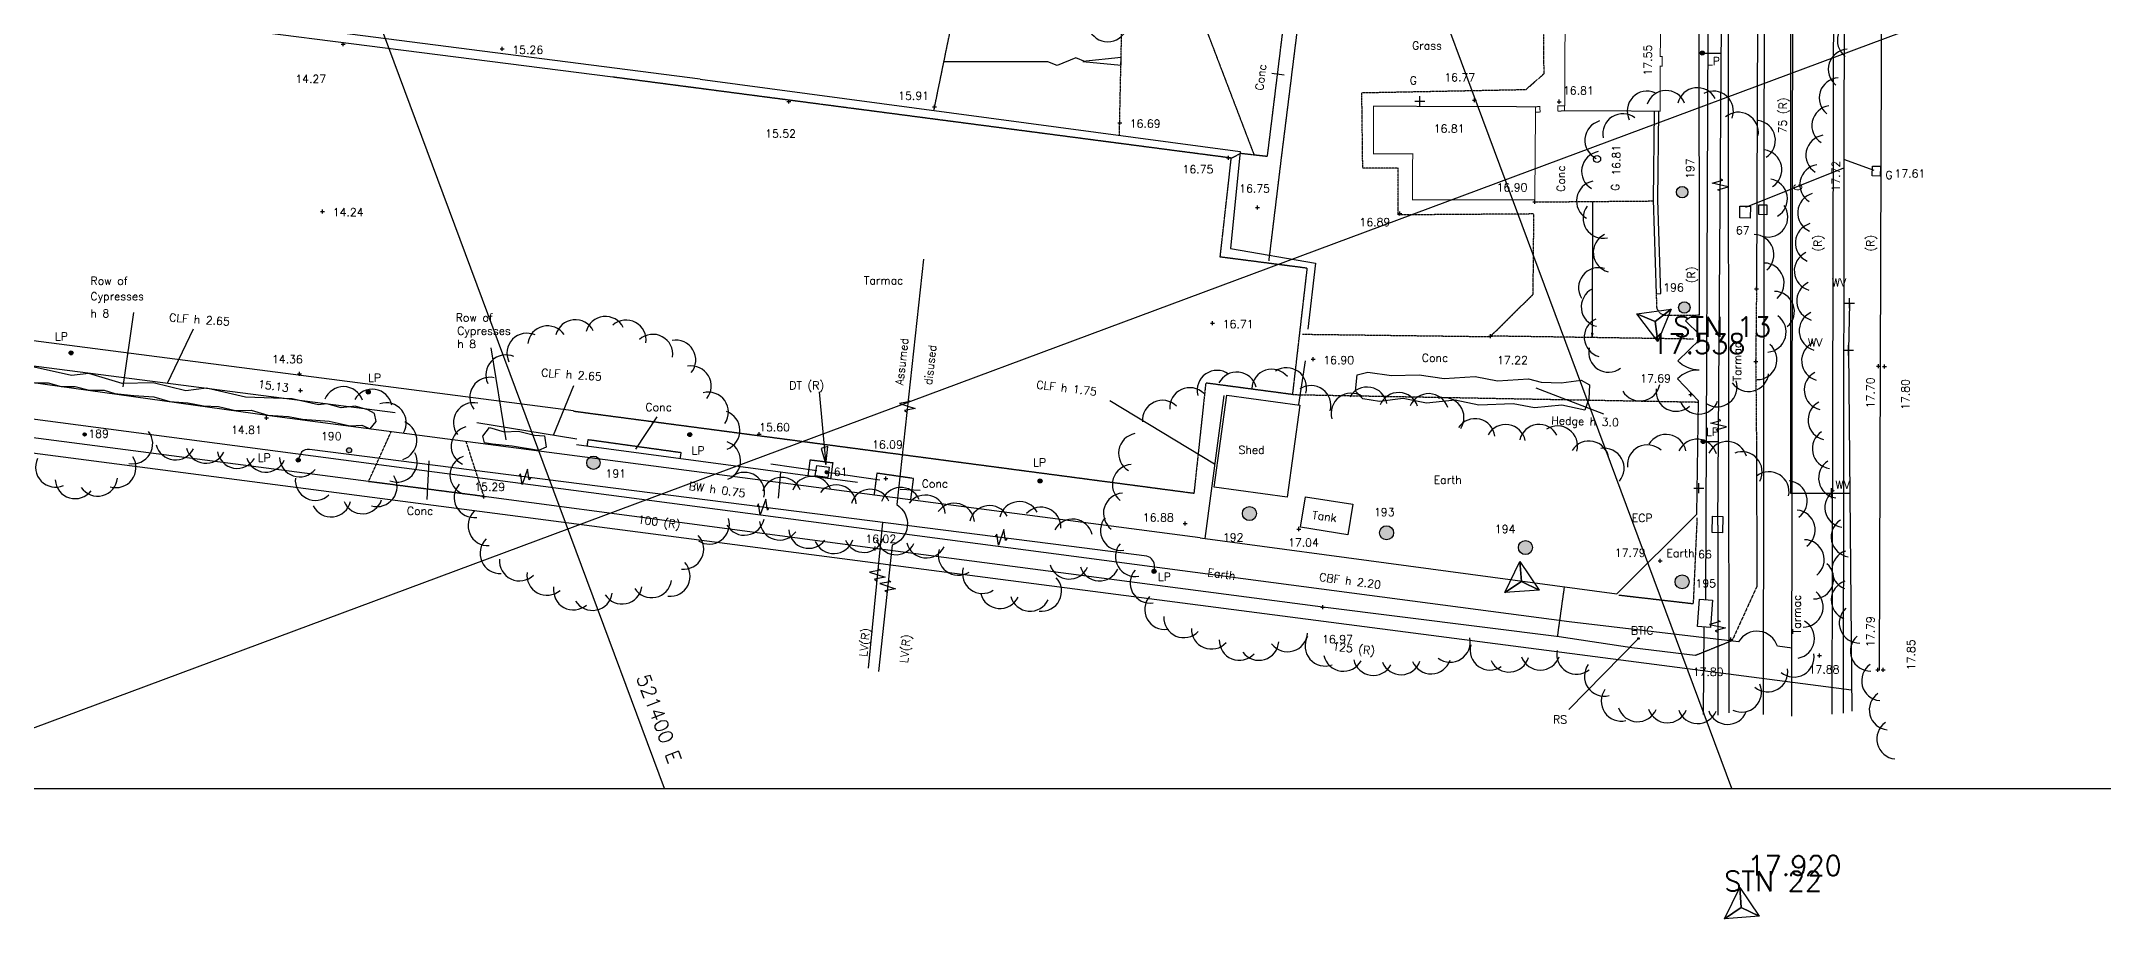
# Model space of a CAD drawing. Extents: x -4000 to 590500, y -6503 to 470250.
# Drawn here: x 384274 to 487387, y -6503 to 37349 of the extents above; entities that cross this region are included whole.
import ezdxf

# ---------------------------------------------------------------- set-up
doc = ezdxf.new("R2010")
doc.units = 0
doc.header["$LTSCALE"] = 0.0508
doc.linetypes.add('DASHED', pattern=[19.05, 12.7, -6.35])
for name, color, linetype in [('BORDER', 7, 'CONTINUOUS'), ('BOUNDARY', 30, 'CONTINUOUS'), ('BT', 34, 'CONTINUOUS'), ('BUILDING', 34, 'CONTINUOUS'), ('CATV', 4, 'CONTINUOUS'), ('CONTROL', 1, 'CONTINUOUS'), ('DETAIL', 5, 'CONTINUOUS'), ('ELEC', 30, 'CONTINUOUS'), ('FOUL', 1, 'CONTINUOUS'), ('GAS', 3, 'CONTINUOUS'), ('GRID', 253, 'CONTINUOUS'), ('LEVEL', 1, 'CONTINUOUS'), ('MH_NUMBER', 7, 'CONTINUOUS'), ('ROAD', 4, 'CONTINUOUS'), ('SERVICE', 1, 'CONTINUOUS'), ('STORM', 5, 'CONTINUOUS'), ('TEXT', 7, 'CONTINUOUS'), ('TEXT_SERVICE', 1, 'CONTINUOUS'), ('TREE_NUMBER', 7, 'CONTINUOUS'), ('VEGETATION', 3, 'CONTINUOUS'), ('WATER', 6, 'CONTINUOUS')]:
    doc.layers.add(name, color=color, linetype=linetype)
doc.styles.add('ROMANS', font='Romans.shx')

msp = doc.modelspace()

# ---------------------------------------------------------------- hatches: boundary and pattern name
at = {"layer": 'SERVICE', "linetype": 'Continuous'}
h = msp.add_hatch(color=256, dxfattribs=at)
edge = h.paths.add_edge_path()
edge.add_arc((467317, 36760), 100, 0, 360)
h = msp.add_hatch(color=256, dxfattribs=at)
edge = h.paths.add_edge_path()
edge.add_arc((385767, 21777), 100, 0, 360)
h = msp.add_hatch(color=256, dxfattribs=at)
edge = h.paths.add_edge_path()
edge.add_arc((400625, 19820), 100, 0, 360)
h = msp.add_hatch(color=256, dxfattribs=at)
edge = h.paths.add_edge_path()
edge.add_arc((416698, 17693), 100, 0, 360)
h = msp.add_hatch(color=256, dxfattribs=at)
edge = h.paths.add_edge_path()
edge.add_arc((397120, 16418), 100, 0, 360)
h = msp.add_hatch(color=256, dxfattribs=at)
edge = h.paths.add_edge_path()
edge.add_arc((467360, 17345), 100, 0, 360)
h = msp.add_hatch(color=256, dxfattribs=at)
edge = h.paths.add_edge_path()
edge.add_arc((434209, 15373), 100, 0, 360)
h = msp.add_hatch(color=256, dxfattribs=at)
edge = h.paths.add_edge_path()
edge.add_arc((439907, 10855), 100, 0, 360)
h = msp.add_hatch(color=256, dxfattribs=at)
edge = h.paths.add_edge_path()
edge.add_arc((464129, 7503), 40, 0, 360)
at = {"layer": 'VEGETATION', "linetype": 'Continuous'}
h = msp.add_hatch(color=256, dxfattribs=at)
edge = h.paths.add_edge_path()
edge.add_arc((466308, 29808), 286, 0, 360)
edge = h.paths.add_edge_path()
edge.add_arc((466417, 24044), 286, 0, 360)
h = msp.add_hatch(color=256, dxfattribs=at)
edge = h.paths.add_edge_path()
edge.add_arc((386443, 17701), 80, 0, 360)
h = msp.add_hatch(color=256, dxfattribs=at)
edge = h.paths.add_edge_path()
edge.add_arc((411883, 16282), 334, 0, 360)
edge = h.paths.add_edge_path()
edge.add_arc((399665, 16906), 127, 0, 360)
h = msp.add_hatch(color=256, dxfattribs=at)
edge = h.paths.add_edge_path()
edge.add_arc((444677, 13744), 350, 0, 360)
edge = h.paths.add_edge_path()
edge.add_arc((451533, 12785), 350, 0, 360)
edge = h.paths.add_edge_path()
edge.add_arc((466308, 10334), 350, 0, 360)
edge = h.paths.add_edge_path()
edge.add_arc((458473, 12045), 350, 0, 360)

# ---------------------------------------------------------------- linework, layer by layer
at = {"layer": 'BORDER', "flags": 128}
msp.add_lwpolyline([(535000, 0), (535000, 465000), (0, 465000), (0, 0)], close=True, dxfattribs=at)
at = {"layer": 'BOUNDARY', "linetype": 'Continuous'}
for p, q in [((467184, 23665), (467158, 40250)), ((417223, 35448), (393080, 38554)), ((378774, 21785), (401966, 18802)), ((467186, 22442), (467186, 22672)), ((395678, 18635), (376175, 21348)), ((447471, 21373), (447122, 19198)), ((443397, 19651), (442439, 12501)), ((442211, 12532), (395678, 18635)), ((406044, 18293), (411058, 17477))]:
    msp.add_line(p, q, dxfattribs=at)
at = {"layer": 'BOUNDARY', "linetype": 'Continuous', "flags": 128}
for points in [[(417223, 35448), (444210, 31845), (443734, 26987), (447976, 26263), (447601, 22955)], [(442211, 12532), (463048, 9730), (467036, 13723), (467134, 19386)]]:
    msp.add_lwpolyline(points, dxfattribs=at)
for points in [[(467184, 23665, 0.1989124), (466483, 23373), (467186, 22672)], [(467160, 20914, -0.1989124), (466087, 21380), (467186, 22442)], [(467160, 20914, 0.1989124), (466072, 20485), (467134, 19386)]]:
    msp.add_lwpolyline(points, format="xyb", dxfattribs=at)
at = {"layer": 'BT', "linetype": 'Continuous', "flags": 128}
for points in [[(467497, 9448), (467615, 37973)], [(467398, 8072), (467356, 3706)]]:
    msp.add_lwpolyline(points, dxfattribs=at)
at = {"layer": 'BUILDING', "linetype": 'Continuous', "const_width": 50, "flags": 128}
for points in [[(465217, 36584), (465231, 39544), (465331, 39544), (465333, 40024), (465233, 40024), (465271, 48004), (466814, 47997), (466794, 52608), (464951, 52615), (460499, 52636), (460475, 41569), (460435, 33872), (465204, 33860), (465215, 36104), (465315, 36104), (465317, 36584), (465217, 36584)], [(458981, 34077), (450884, 34104), (450876, 31724), (452838, 31717), (452831, 29426), (458943, 29418), (458981, 34077)], [(458981, 34077), (459195, 34085), (459208, 33815), (458979, 33804)], [(460435, 33872), (460103, 33856), (460093, 34116), (460436, 34128)]]:
    msp.add_lwpolyline(points, dxfattribs=at)
at = {"layer": 'CATV', "linetype": 'Continuous', "flags": 128}
msp.add_lwpolyline([(468518, 123464), (468640, 3789)], dxfattribs=at)
at = {"layer": 'CONTROL', "linetype": 'Continuous'}
for p, q in [((464044, 23725), (465761, 23954)), ((464969, 23344), (464044, 23725)), ((465101, 22352), (464044, 23725)), ((464044, 23725), (464969, 23344)), ((464969, 23344), (465761, 23954)), ((465761, 23954), (464969, 23344)), ((465761, 23954), (465101, 22352)), ((465101, 22352), (464969, 23344)), ((464969, 23344), (465101, 22352)), ((457441, 9798), (458200, 11354)), ((458200, 11354), (458270, 10357)), ((458270, 10357), (458200, 11354)), ((458200, 11354), (459169, 9918)), ((458270, 10357), (457441, 9798)), ((457441, 9798), (458270, 10357)), ((458270, 10357), (459169, 9918)), ((459169, 9918), (458270, 10357)), ((459169, 9918), (457441, 9798)), ((468433, -6503), (469193, -4946)), ((469193, -4946), (469263, -5944)), ((469263, -5944), (469193, -4946)), ((469193, -4946), (470161, -6382)), ((469263, -5944), (468433, -6503)), ((468433, -6503), (469263, -5944)), ((469263, -5944), (470161, -6382)), ((470161, -6382), (469263, -5944)), ((470161, -6382), (468433, -6503))]:
    msp.add_line(p, q, dxfattribs=at)
at = {"layer": 'DETAIL', "linetype": 'DASHED'}
for p, q in [((458942, 29318), (464870, 29368)), ((466884, 22464), (456732, 22616)), ((446841, 19691), (467133, 19318)), ((400638, 15343), (401771, 17836)), ((406408, 14599), (405519, 17344)), ((460405, 10026), (460066, 7593))]:
    msp.add_line(p, q, dxfattribs=at)
at = {"layer": 'DETAIL', "linetype": 'Continuous'}
msp.add_line((425074, 15301), (411028, 17188), dxfattribs=at)
at = {"layer": 'DETAIL', "linetype": 'DASHED', "flags": 128}
for points in [[(428902, 33888), (431064, 44413), (430947, 60002), (431966, 80403), (432386, 103003), (433000, 126745), (407594, 130377), (403098, 130425), (392044, 132050), (389827, 136023)], [(438175, 32651), (438744, 58601), (438380, 80711), (437980, 103257), (438215, 124285)], [(441141, 103366), (440434, 75558), (441170, 49566), (442440, 38126), (444902, 31679)], [(459391, 41534), (446801, 41671), (445562, 31606)], [(449079, 40766), (447418, 40784), (446264, 31527)], [(447322, 22709), (456720, 22589), (458860, 24702), (458898, 28718), (452108, 28670), (452116, 31002), (450342, 31013), (450296, 34780), (458507, 34939), (459405, 35731), (459382, 40654), (449505, 40762)], [(446841, 19691), (447569, 26004), (443215, 26565), (443769, 31510), (412856, 35556)], [(443769, 31510), (444243, 31752), (445562, 31606)], [(446264, 31527), (445640, 26383)], [(446841, 19691), (442492, 20268), (441899, 14750), (410876, 18852)], [(411572, 17115), (411617, 17446), (416251, 16802), (416209, 16492)], [(422616, 15631), (422724, 16433), (423844, 16289), (423735, 15481)], [(427747, 14429), (427887, 15497), (426049, 15760), (425907, 14670)], [(463140, 9675), (466877, 9244), (467069, 13537)]]:
    msp.add_lwpolyline(points, dxfattribs=at)
at = {"layer": 'DETAIL', "linetype": 'Continuous', "flags": 128}
for points in [[(412856, 35556), (382238, 39464), (382117, 38535), (376944, 39192)], [(464909, 33861), (464866, 29422), (465017, 24731), (465247, 24738), (465096, 29429), (465139, 33861)], [(410880, 18882), (375256, 23499), (375156, 22625)]]:
    msp.add_lwpolyline(points, dxfattribs=at)
at = {"layer": 'DETAIL', "flags": 128}
for points in [[(436504, 36329), (436473, 36329), (436003, 36520), (435064, 36138), (434594, 36329), (429403, 36329)], [(461834, 29343), (461808, 22540)], [(461788, 22760), (461780, 22752)], [(461803, 22760), (461782, 22739)], [(461817, 22760), (461783, 22727)], [(461831, 22760), (461785, 22714)], [(461838, 22753), (461787, 22702)], [(461836, 22736), (461788, 22689)], [(461833, 22720), (461790, 22677)], [(461831, 22704), (461792, 22664)], [(461829, 22687), (461793, 22652)], [(461826, 22671), (461795, 22640)], [(461824, 22655), (461796, 22627)], [(461822, 22638), (461798, 22615)], [(461820, 22622), (461800, 22602)], [(461817, 22605), (461801, 22590)], [(461815, 22589), (461803, 22577)], [(461813, 22573), (461805, 22565)]]:
    msp.add_lwpolyline(points, dxfattribs=at)
for points in [[(436351, 36345), (438260, 36154), (438260, 36536)], [(461808, 22540), (461839, 22760), (461779, 22760)]]:
    msp.add_lwpolyline(points, close=True, dxfattribs=at)
at = {"layer": 'DETAIL', "linetype": 'DASHED', "flags": 128}
msp.add_lwpolyline([(465017, 24731), (465022, 24151, 0.4138874), (465526, 23656), (467021, 23668)], format="xyb", dxfattribs=at)
at = {"layer": 'DETAIL', "linetype": 'Continuous', "flags": 128}
for points in [[(442917, 15068), (443546, 19655), (447192, 19156), (446563, 14569)], [(447476, 14589), (449846, 14208), (449602, 12688), (447232, 13068)]]:
    msp.add_lwpolyline(points, close=True, dxfattribs=at)
at = {"layer": 'ELEC'}
for p, q in [((467817, 30254), (468340, 30404)), ((468613, 30078), (467817, 30254)), ((468090, 29929), (468613, 30078)), ((468209, 29866), (468090, 29929)), ((468340, 30404), (468221, 30466)), ((427722, 19343), (427186, 19247)), ((427186, 19247), (427961, 18991)), ((427961, 18991), (427425, 18896)), ((427425, 18896), (427537, 18822)), ((427610, 19417), (427722, 19343)), ((467729, 18255), (468252, 18404)), ((468526, 18078), (467729, 18255)), ((468003, 17929), (468526, 18078)), ((468121, 17866), (468003, 17929)), ((468252, 18404), (468134, 18466)), ((408232, 15739), (408155, 15629)), ((408317, 15202), (408232, 15739)), ((408588, 15972), (408317, 15202)), ((408673, 15435), (408588, 15972)), ((408750, 15545), (408673, 15435)), ((420492, 14457), (420221, 13687)), ((420577, 13920), (420492, 14457)), ((420136, 14224), (420059, 14114)), ((420221, 13687), (420136, 14224)), ((420654, 14030), (420577, 13920)), ((432040, 12709), (431963, 12599)), ((432125, 12172), (432040, 12709)), ((432395, 12942), (432125, 12172)), ((432481, 12405), (432395, 12942)), ((432558, 12515), (432481, 12405)), ((426224, 10912), (425688, 10816)), ((425688, 10816), (426463, 10560)), ((426463, 10560), (425928, 10464)), ((425928, 10464), (426039, 10390)), ((426112, 10986), (426224, 10912)), ((426742, 10339), (426207, 10243)), ((426630, 10413), (426742, 10339)), ((426207, 10243), (426981, 9987)), ((426981, 9987), (426446, 9892)), ((426446, 9892), (426557, 9818)), ((468206, 8357), (467684, 8204)), ((468087, 8419), (468206, 8357)), ((467684, 8204), (468482, 8033)), ((468482, 8033), (467960, 7880)), ((467960, 7880), (468079, 7819))]:
    msp.add_line(p, q, dxfattribs=at)
at = {"layer": 'ELEC', "linetype": 'Continuous', "flags": 128}
for points in [[(468087, 13170), (468270, 38204), (468364, 66078), (468274, 123048), (468458, 168035), (468367, 228762), (468278, 329865)], [(467317, 36760), (468259, 36753)], [(467360, 17345), (468117, 17339)], [(426332, 13307), (425613, 6021)], [(468087, 13170), (468087, 3668)]]:
    msp.add_lwpolyline(points, dxfattribs=at)
for points in [[(428375, 26453), (427042, 14191, -0.6330804), (426822, 12167), (426135, 5849)], [(439907, 10855), (439927, 11075, 0.3701216), (439540, 11622), (435642, 12123), (397680, 16954, 0.2403608), (397290, 16814), (397119, 16440)]]:
    msp.add_lwpolyline(points, format="xyb", dxfattribs=at)
at = {"layer": 'FOUL', "linetype": 'Continuous', "flags": 128}
msp.add_lwpolyline([(473809, 3716), (474112, 138092), (473901, 265217)], dxfattribs=at)
at = {"layer": 'GAS', "linetype": 'Continuous', "flags": 128}
for points in [[(470374, 3698), (470423, 41248), (470869, 102867), (470862, 181192), (470793, 252307), (470713, 376409), (470903, 431458)], [(471799, 3621), (471848, 41171), (472294, 102790), (472287, 181115), (472218, 252230), (472138, 376332), (472328, 431381)]]:
    msp.add_lwpolyline(points, dxfattribs=at)
msp.add_lwpolyline([(471803, 7027), (471069, 7113, 0.6525888), (469132, 7339), (460668, 8328), (358945, 21742)], format="xyb", dxfattribs=at)
at = {"layer": 'GRID', "linetype": 'Continuous', "flags": 128}
for points in [[(415435, 0), (242290, 465000)], [(468788, 0), (295644, 465000)], [(375740, 0), (535000, 59301)]]:
    msp.add_lwpolyline(points, dxfattribs=at)
at = {"layer": 'LEVEL', "flags": 128}
for points in [[(399273, 37202), (399473, 37202)], [(399373, 37102), (399373, 37302)], [(407221, 36964), (407421, 36964)], [(407321, 36864), (407321, 37064)], [(421557, 34339), (421757, 34339)], [(421657, 34239), (421657, 34439)], [(428840, 34073), (429040, 34073)], [(428940, 33973), (428940, 34173)], [(455836, 34413), (456036, 34413)], [(455936, 34313), (455936, 34513)], [(460069, 34330), (460269, 34330)], [(460169, 34230), (460169, 34430)], [(438089, 33276), (438289, 33276)], [(438189, 33176), (438189, 33376)], [(443527, 31525), (443727, 31525)], [(443627, 31425), (443627, 31625)], [(398343, 28745), (398343, 28945)], [(444979, 29046), (445179, 29046)], [(445079, 28946), (445079, 29146)], [(458842, 29318), (459042, 29318)], [(458942, 29218), (458942, 29418)], [(398243, 28845), (398443, 28845)], [(452092, 28740), (452292, 28740)], [(452192, 28640), (452192, 28840)], [(469925, 24982), (470125, 24982)], [(470025, 24882), (470025, 25082)], [(442737, 23258), (442937, 23258)], [(442837, 23158), (442837, 23358)], [(456732, 22516), (456732, 22716)], [(456632, 22616), (456832, 22616)], [(397081, 20729), (397281, 20729)], [(397181, 20629), (397181, 20829)], [(447765, 21459), (447965, 21459)], [(447865, 21359), (447865, 21559)], [(469889, 21342), (470089, 21342)], [(469989, 21242), (469989, 21442)], [(476029, 21108), (476229, 21108)], [(476129, 21008), (476129, 21208)], [(476318, 21102), (476518, 21102)], [(476418, 21002), (476418, 21202)], [(397135, 19895), (397335, 19895)], [(397235, 19795), (397235, 19995)], [(466651, 19699), (466851, 19699)], [(466751, 19599), (466751, 19799)], [(395528, 18423), (395528, 18623)], [(395428, 18523), (395628, 18523)], [(420060, 17720), (420260, 17720)], [(420160, 17620), (420160, 17820)], [(426394, 15502), (426594, 15502)], [(426494, 15402), (426494, 15602)], [(406308, 14599), (406508, 14599)], [(406408, 14499), (406408, 14699)], [(441364, 13254), (441564, 13254)], [(441464, 13154), (441464, 13354)], [(447046, 12974), (447246, 12974)], [(447146, 12874), (447146, 13074)], [(425862, 12006), (426062, 12006)], [(425962, 11906), (425962, 12106)], [(465103, 11376), (465303, 11376)], [(465203, 11276), (465203, 11476)], [(448253, 9072), (448453, 9072)], [(448353, 8972), (448353, 9172)], [(468636, 7449), (468836, 7449)], [(468736, 7349), (468736, 7549)], [(473070, 6645), (473270, 6645)], [(473170, 6545), (473170, 6745)], [(475998, 5941), (476198, 5941)], [(476098, 5841), (476098, 6041)], [(476264, 5938), (476464, 5938)], [(476364, 5838), (476364, 6038)]]:
    msp.add_lwpolyline(points, dxfattribs=at)
at = {"layer": 'ROAD', "linetype": 'Continuous'}
for p, q in [((470024, 17178), (470046, 10112)), ((425962, 12006), (406408, 14599))]:
    msp.add_line(p, q, dxfattribs=at)
at = {"layer": 'ROAD', "linetype": 'DASHED'}
for p, q in [((406408, 14599), (400638, 15343)), ((470046, 10112), (468801, 7387)), ((468801, 7387), (466959, 6644))]:
    msp.add_line(p, q, dxfattribs=at)
at = {"layer": 'ROAD', "linetype": 'Continuous', "flags": 128}
for points in [[(476184, 5924), (476224, 21126), (476286, 41604), (476307, 63218), (476364, 86648), (476412, 107490), (476431, 128015), (476420, 149314), (476461, 175827), (476417, 198479), (476389, 221766), (476369, 245909), (476342, 268658), (476309, 288464), (476304, 313391), (476248, 359548), (476207, 406934), (476184, 431532)], [(470255, 114301), (470254, 108387), (470189, 86911), (470129, 65062), (470095, 43084), (470025, 24982)], [(400638, 15343), (382196, 17754), (359389, 20737)], [(466959, 6644), (463791, 7032), (460167, 7580), (448353, 9072), (425962, 12006)]]:
    msp.add_lwpolyline(points, dxfattribs=at)
at = {"layer": 'ROAD', "linetype": 'DASHED', "flags": 128}
msp.add_lwpolyline([(470025, 24982), (469989, 21342), (470024, 17178)], dxfattribs=at)
at = {"layer": 'SERVICE'}
for p, q in [((452948, 34360), (453448, 34360)), ((453198, 34110), (453198, 34610)), ((474431, 24267), (474931, 24267)), ((474681, 24017), (474681, 24517)), ((474371, 21903), (474871, 21903)), ((474621, 21653), (474621, 22153)), ((466886, 15016), (467386, 15016)), ((467136, 14766), (467136, 15266)), ((473525, 14765), (474025, 14765)), ((473775, 14515), (473775, 15015))]:
    msp.add_line(p, q, dxfattribs=at)
at = {"layer": 'SERVICE', "linetype": 'Continuous', "flags": 128}
for points in [[(476211, 30615), (475812, 30622), (475821, 31112), (476221, 31105)], [(469200, 29113), (469720, 29103), (469708, 28513), (469188, 28524)], [(470536, 28681), (470136, 28688), (470145, 29178), (470545, 29170)], [(423047, 16147), (423670, 16059), (423597, 15544), (422974, 15632)], [(467803, 12792), (467825, 13611), (468345, 13597), (468323, 12778)], [(467073, 8095), (467173, 9472), (467822, 9425), (467722, 8048)]]:
    msp.add_lwpolyline(points, close=True, dxfattribs=at)
at = {"layer": 'SERVICE', "linetype": 'Continuous'}
for centre, radius in [((467317, 36760), 100), ((462059, 31465), 175), ((385767, 21777), 100), ((400625, 19820), 100), ((416698, 17693), 100), ((397120, 16418), 100), ((467360, 17345), 100), ((434209, 15373), 100), ((439907, 10855), 100), ((464129, 7503), 40)]:
    msp.add_circle(centre, radius, dxfattribs=at)
at = {"layer": 'STORM', "linetype": 'Continuous', "flags": 128}
for points in [[(474556, 155728), (474364, 3766)], [(469488, 29063), (474399, 31027)], [(475904, 30889), (474399, 31440)], [(423162, 19822), (423492, 16202), (423591, 17090), (423261, 16992), (423492, 16202)], [(423048, 15878), (420757, 16220)], [(423561, 15810), (426193, 15434)]]:
    msp.add_lwpolyline(points, dxfattribs=at)
at = {"layer": 'STORM', "linetype": 'Continuous', "const_width": 100, "flags": 128}
msp.add_lwpolyline([(423482, 15811, 1), (423582, 15811, 1)], format="xyb", close=True, dxfattribs=at)
at = {"layer": 'TEXT', "linetype": 'Continuous'}
for p, q in [((446420, 35649), (445794, 35739)), ((388364, 20071), (388905, 23790)), ((390578, 20267), (391882, 22979)), ((407511, 17434), (406766, 22032)), ((409884, 17668), (410893, 20139)), ((458994, 20030), (462386, 18730)), ((414007, 16964), (415072, 18573)), ((442935, 16206), (437705, 19373)), ((403649, 16373), (403550, 14442)), ((421225, 15818), (421123, 14520)), ((427219, 14959), (428209, 14910)), ((464129, 7503), (460646, 3956))]:
    msp.add_line(p, q, dxfattribs=at)
at = {"layer": 'VEGETATION', "linetype": 'Continuous', "flags": 128}
for points in [[(383961, 20285), (384614, 20285), (385273, 20089), (385974, 20101), (386693, 19905), (387423, 19905), (387951, 19750), (388901, 19643), (389905, 19578), (390701, 19352), (391604, 19281), (392382, 19132), (393136, 19096), (393985, 18888), (394775, 18906), (395607, 18662), (396634, 18603), (397328, 18459), (398665, 18370), (399722, 18127), (400310, 18157), (400714, 17984), (401011, 18347), (400940, 18744), (400607, 18934), (399971, 19112), (399270, 19035), (398558, 19237), (398133, 19172), (396818, 19487), (394478, 19566), (392532, 20012), (391507, 19881), (389863, 20278), (388312, 20252), (386655, 20751), (385787, 20646), (383921, 21067)], [(460259, 20279), (461255, 20404), (461675, 20186), (461644, 19486), (461442, 18911), (460290, 19160), (458921, 19035), (457863, 19237), (456152, 19160), (454954, 19408), (453523, 19269), (452356, 19502), (451174, 19346), (450349, 19471), (449976, 19859), (450069, 20683), (450598, 20808), (451780, 20637), (453165, 20683), (454410, 20497), (455965, 20590), (457086, 20373), (458626, 20481), (459264, 20310), (460259, 20279)], [(406430, 17286), (406356, 17608), (406678, 18053), (407421, 17830), (408139, 17855), (408931, 17657), (409426, 17632), (409525, 17063), (409129, 16890), (407817, 17113), (406826, 17212), (406430, 17286)]]:
    msp.add_lwpolyline(points, dxfattribs=at)
at = {"layer": 'VEGETATION', "linetype": 'Continuous'}
for centre, radius in [((466308, 29808), 286), ((466417, 24044), 286), ((386443, 17701), 80), ((399665, 16906), 127), ((411883, 16282), 334), ((444677, 13744), 350), ((451533, 12785), 350), ((458473, 12045), 350), ((466308, 10334), 350)]:
    msp.add_circle(centre, radius, dxfattribs=at)
for centre, start, end in [((475070, 37383), 92.70396, 231.97569), ((437593, 38322), 200.36413, 339.63587), ((474614, 35950), 92.70396, 231.97569), ((474157, 34517), 92.70396, 231.97569), ((464560, 33858), 66.61987, 205.8916), ((465507, 33887), 21.83203, 161.10376), ((467074, 34028), 27.85552, 167.12725), ((467872, 33862), 338.95768, 118.22941), ((473794, 33135), 98.8608, 238.13253), ((462442, 32399), 105.00508, 244.27681), ((463339, 32727), 52.35393, 191.62566), ((469119, 32801), 350.39748, 129.66921), ((469972, 32396), 302.63613, 81.90786), ((473494, 31661), 98.8608, 238.13253), ((462286, 30849), 100.49246, 239.76419), ((470292, 30926), 302.63613, 81.90786), ((473194, 30187), 98.8608, 238.13253), ((462028, 29367), 100.49246, 239.76419), ((470573, 29471), 300.6751, 79.94683), ((462360, 28504), 143.11512, 282.38685), ((470593, 28564), 256.23351, 35.50524), ((473088, 28772), 106.02921, 245.30094), ((472974, 27272), 106.02921, 245.30094), ((462865, 26797), 116.07817, 255.3499), ((469901, 26686), 309.91174, 89.18347), ((462131, 25034), 72.65314, 211.92487), ((470407, 25265), 310.23045, 89.50218), ((472915, 25879), 115.03381, 254.30554), ((462266, 24073), 116.70814, 255.97987), ((470919, 23850), 310.23045, 89.50218), ((473037, 24380), 115.03381, 254.30554), ((473160, 22881), 115.03381, 254.30554), ((408555, 21756), 66.15372, 205.42545), ((409590, 22125), 34.11691, 173.38864), ((410977, 22431), 26.47596, 165.74769), ((412480, 22592), 26.47596, 165.74769), ((413514, 22414), 352.30607, 131.5778), ((414848, 21703), 352.30607, 131.5778), ((462415, 22557), 115.13065, 254.40238), ((470508, 22811), 274.76233, 54.03406), ((407501, 20672), 66.15372, 205.42545), ((415996, 21419), 321.1421, 100.41383), ((462635, 21807), 167.41057, 306.6823), ((470048, 21437), 270.128, 49.39973), ((473282, 21382), 115.03381, 254.30554), ((416769, 20121), 321.1421, 100.41383), ((443059, 19899), 55.04424, 194.31597), ((444042, 19819), 13.88467, 153.1564), ((445796, 19962), 38.78944, 178.06117), ((446534, 20030), 344.26006, 123.53179), ((469638, 20845), 214.3922, 353.66393), ((473412, 19917), 117.79999, 257.07173), ((399386, 19089), 19.30386, 158.57559), ((400823, 18961), 11.89804, 151.16977), ((406701, 19556), 77.44306, 216.71479), ((417628, 18810), 325.91823, 105.18996), ((441693, 19037), 45.21561, 184.48734), ((447749, 19144), 344.26006, 123.53179), ((449763, 18760), 56.81804, 196.08977), ((450560, 19068), 10.06491, 149.33664), ((452136, 18794), 18.24423, 157.51596), ((453638, 18739), 18.24423, 157.51596), ((464202, 20374), 210.66288, 349.93461), ((466004, 19855), 173.0787, 312.35043), ((468063, 20081), 238.22233, 17.49406), ((401520, 18280), 329.5883, 108.86003), ((405879, 18287), 77.44306, 216.71479), ((418205, 17900), 291.53399, 70.80572), ((440329, 18405), 45.21561, 184.48734), ((454403, 18537), 326.84868, 106.12041), ((467147, 19714), 200.36413, 339.63587), ((473606, 18425), 117.79999, 257.07173), ((388848, 17235), 259.02003, 38.29176), ((402051, 17403), 287.54689, 66.81862), ((405768, 17114), 105.16655, 244.43828), ((439133, 16756), 100.49292, 239.76465), ((455956, 17488), 6.80102, 146.07275), ((457486, 17193), 11.48838, 150.76011), ((459164, 17200), 27.66584, 166.93757), ((460078, 17125), 344.62546, 123.89719), ((465508, 16701), 10.24497, 149.5167), ((473818, 16991), 122.36811, 261.63984), ((388012, 16044), 252.65308, 31.92481), ((390989, 17426), 194.02774, 333.29948), ((392512, 17256), 194.02774, 333.29948), ((394068, 17005), 190.19464, 329.46637), ((395507, 16812), 196.84484, 336.11657), ((397188, 16579), 181.90788, 321.17961), ((402068, 16319), 248.71332, 27.98505), ((405708, 15666), 110.36413, 249.63587), ((418236, 16388), 291.53399, 70.80572), ((461657, 16370), 8.39452, 147.66625), ((462409, 16007), 320.12283, 99.39456), ((464570, 16179), 46.91636, 186.18809), ((467060, 16461), 15.96789, 155.23962), ((468559, 16346), 15.96789, 155.23962), ((469308, 15833), 332.5177, 111.78943), ((384988, 16067), 154.47206, 293.74379), ((387094, 15615), 214.63696, 353.90869), ((397975, 15406), 173.81297, 313.0847), ((401062, 15092), 253.47751, 32.74924), ((419433, 14806), 346.16458, 125.43631), ((421291, 14554), 22.30446, 161.57619), ((422802, 14605), 22.30446, 161.57619), ((438824, 15198), 93.1136, 232.38533), ((470654, 14834), 348.14984, 127.42157), ((474131, 15521), 122.36811, 261.63984), ((385973, 15490), 183.78628, 323.05801), ((405919, 14544), 138.45106, 277.72279), ((424016, 14181), 2.67376, 141.94549), ((425735, 13959), 23.86553, 163.13726), ((427244, 14052), 23.86553, 163.13726), ((428476, 13672), 4.62203, 143.89376), ((438378, 13762), 93.1136, 232.38533), ((471568, 14379), 305.44066, 84.71239), ((474444, 14050), 122.36811, 261.63984), ((398761, 14579), 207.06996, 346.34169), ((400333, 14736), 202.96513, 342.23686), ((406614, 13140), 133.73232, 273.00405), ((417675, 13220), 236.81678, 16.08851), ((419429, 13662), 209.33141, 348.60314), ((429931, 13262), 4.62203, 143.89376), ((431681, 13146), 27.95424, 167.22597), ((433179, 13346), 27.95424, 167.22597), ((434253, 13064), 357.32534, 136.59707), ((435838, 12469), 13.3653, 152.63703), ((438229, 12901), 140.27692, 279.54865), ((471960, 12927), 305.44066, 84.71239), ((474756, 12579), 122.36811, 261.63984), ((407213, 11752), 133.73232, 273.00405), ((416392, 11967), 263.78519, 43.05692), ((421185, 13423), 184.42792, 323.69965), ((422639, 13008), 184.42792, 323.69965), ((423894, 12742), 202.74862, 342.02035), ((425404, 12804), 202.74862, 342.02035), ((427008, 12688), 194.31357, 333.5853), ((472409, 11441), 309.6048, 88.87653), ((408180, 11383), 175.09984, 314.37157), ((428512, 12529), 194.31357, 333.5853), ((430122, 11659), 163.26399, 302.53572), ((438979, 11598), 140.27692, 279.54865), ((474797, 10925), 109.06721, 248.33894), ((409555, 10661), 171.56798, 310.83971), ((414789, 10541), 212.38766, 351.65939), ((415716, 10615), 263.78519, 43.05692), ((431326, 10754), 163.77369, 303.04542), ((434282, 9863), 263.16888, 42.44061), ((435671, 11473), 196.78995, 336.06168), ((437180, 11379), 196.78995, 336.06168), ((439714, 10272), 139.26429, 278.53602), ((472888, 10481), 269.79755, 49.06928), ((474763, 9422), 109.06721, 248.33894), ((410880, 9932), 171.56798, 310.83971), ((411831, 9907), 212.52845, 351.80018), ((413311, 10226), 212.38766, 351.65939), ((432206, 10000), 195.17283, 334.44456), ((433712, 9863), 195.17283, 334.44456), ((440441, 8956), 139.26429, 278.53602), ((472360, 9073), 269.79755, 49.06928), ((441397, 8545), 177.17715, 316.44888), ((471925, 7502), 281.1129, 60.38463), ((475165, 8271), 132.17753, 271.44926), ((442775, 7975), 178.26587, 317.5376), ((444168, 7410), 178.26587, 317.5376), ((445144, 7411), 216.79582, 356.06755), ((446587, 7837), 216.79582, 356.06755), ((448456, 7126), 151.19507, 290.4668), ((454716, 7320), 233.17804, 12.44977), ((475723, 6875), 132.17753, 271.44926), ((449378, 6867), 192.37923, 331.65096), ((450868, 6658), 192.37923, 331.65096), ((452256, 6691), 202.04787, 341.31961), ((453759, 6735), 202.04787, 341.31961), ((456709, 6924), 164.84164, 304.11337), ((457660, 6824), 205.3311, 344.60283), ((459218, 6927), 200.36413, 339.63587), ((461036, 6713), 169.41453, 308.68626), ((462423, 5618), 144.39836, 283.67009), ((471902, 6575), 229.95481, 9.22654), ((476285, 5391), 124.96151, 264.23325), ((469276, 4821), 244.40891, 23.68064), ((470594, 5833), 229.95481, 9.22654), ((463264, 4372), 144.39836, 283.67009), ((476664, 3935), 124.96151, 264.23325), ((464084, 4342), 198.20427, 337.476), ((465579, 4288), 198.8771, 338.14883), ((467082, 4249), 198.8771, 338.14883), ((468586, 4210), 198.8771, 338.14883), ((477043, 2480), 124.96151, 264.23325)]:
    msp.add_arc(centre, 1000, start, end, dxfattribs=at)
at = {"layer": 'WATER', "linetype": 'Continuous', "flags": 128}
for points in [[(471779, 431464), (471723, 14766), (474687, 14765)], [(474681, 24267), (474621, 21903), (474788, 3864)], [(474779, 4920), (431843, 10504), (358542, 20069)]]:
    msp.add_lwpolyline(points, dxfattribs=at)

# ---------------------------------------------------------------- texts
at = {"layer": 'BT', "linetype": 'Continuous', "style": 'ROMANS'}
msp.add_text('(R)', height=400, rotation=90, dxfattribs=at).set_placement((466962, 25252))
at = {"layer": 'CONTROL', "style": 'ROMANS'}
for s, p in [('17.538', (464759, 21731)), ('STN 13', (465868, 22585)), ('17.920', (469573, -4347)), ('STN 22', (468412, -5130))]:
    msp.add_text(s, height=1000, dxfattribs=at).set_placement(p)
at = {"layer": 'ELEC', "linetype": 'Continuous', "style": 'ROMANS'}
for s, rotation, p in [('Assumed', 83.50948, (427363, 20141)), ('disused', 83.50948, (428802, 20156)), ('LV(R)', 83.93405, (425561, 6572)), ('LV(R)', 83.93405, (427596, 6253))]:
    msp.add_text(s, height=400, rotation=rotation, dxfattribs=at).set_placement(p)
msp.add_text('ECP', height=400, dxfattribs=at).set_placement((463790, 13324))
at = {"layer": 'FOUL', "linetype": 'Continuous', "style": 'ROMANS'}
msp.add_text('(R)', height=400, rotation=90, dxfattribs=at).set_placement((473286, 26832))
at = {"layer": 'GAS', "linetype": 'Continuous', "style": 'ROMANS'}
msp.add_text('100 (R)', height=400, rotation=352.67728, dxfattribs=at).set_placement((414076, 13258))
at = {"layer": 'GRID', "linetype": 'Continuous', "style": 'ROMANS'}
msp.add_text('521400 E', height=700, rotation=290.42304, dxfattribs=at).set_placement((414012, 5557))
at = {"layer": 'LEVEL', "style": 'ROMANS'}
for s, p in [('15.26', (407824, 36721)), ('14.27', (396974, 35264)), ('16.77', (454418, 35345)), ('16.81', (460349, 34686)), ('15.91', (427116, 34426)), ('16.69', (438692, 33032)), ('16.81', (453889, 32783)), ('15.52', (420465, 32532)), ('16.75', (441332, 30749)), ('17.61', (476924, 30537)), ('16.75', (444163, 29787)), ('16.90', (457033, 29846)), ('14.24', (398846, 28602)), ('16.89', (450177, 28107)), ('16.71', (443340, 23014)), ('14.36', (395807, 21255)), ('16.90', (448368, 21215)), ('17.22', (457056, 21210)), ('17.69', (464209, 20299)), ('14.81', (393758, 17726)), ('15.60', (420164, 17860)), ('16.09', (425808, 16991)), ('15.29', (405922, 14874)), ('16.88', (439350, 13349)), ('16.02', (425475, 12280)), ('17.04', (446605, 12094)), ('17.79', (462944, 11588)), ('16.97', (448308, 7264)), ('17.80', (466839, 5633)), ('17.88', (472630, 5758))]:
    msp.add_text(s, height=400, dxfattribs=at).set_placement(p)
for s, rotation, p in [('17.55', 90, (464790, 35632)), ('16.81', 90, (463219, 30629)), ('17.72', 90, (474197, 29839)), ('15.13', 352.17299, (395094, 20031)), ('17.70', 90, (475922, 19006)), ('17.80', 90, (477672, 18925)), ('17.79', 90, (475922, 7073)), ('17.85', 90, (477951, 5915))]:
    msp.add_text(s, height=400, rotation=rotation, dxfattribs=at).set_placement(p)
at = {"layer": 'MH_NUMBER', "linetype": 'Continuous', "style": 'ROMANS'}
for s, p in [('67', (468995, 27699)), ('61', (423899, 15632)), ('66', (467105, 11509))]:
    msp.add_text(s, height=400, dxfattribs=at).set_placement(p)
at = {"layer": 'STORM', "linetype": 'Continuous', "style": 'ROMANS'}
msp.add_text('(R)', height=400, rotation=90, dxfattribs=at).set_placement((475922, 26832))
msp.add_text('DT (R)', height=400, dxfattribs=at).set_placement((421668, 19953))
at = {"layer": 'TEXT', "linetype": 'Continuous', "style": 'ROMANS'}
for s, p in [('Grass', (452808, 36931)), ('Cypresses', (386735, 24403)), ('Row of', (386735, 25179)), ('Tarmac', (425402, 25196)), ('h 8', (386735, 23551)), ('Row of', (404993, 23342)), ('Cypresses', (405070, 22682)), ('h 8', (405070, 22021)), ('Earth', (453887, 15227)), ('Earth', (465524, 11568)), ('RS', (459855, 3253))]:
    msp.add_text(s, height=400, dxfattribs=at).set_placement(p)
at = {"layer": 'TEXT', "style": 'ROMANS'}
for s, rotation, p in [('Conc', 82.97968, (445360, 34866)), ('Conc', 90, (460449, 29822)), ('CLF h 2.65', 355.93827, (390659, 23350)), ('CLF h 2.65', 355.93827, (409255, 20598)), ('CLF h 1.75', 353.13769, (434007, 19997)), ('CBF h 2.20', 352.56834, (448146, 10382))]:
    msp.add_text(s, height=400, rotation=rotation, dxfattribs=at).set_placement(p)
for s, p in [('Conc', (453294, 21329)), ('Conc', (414479, 18868)), ('Shed', (444131, 16728)), ('Conc', (428290, 15040)), ('Conc', (402555, 13678))]:
    msp.add_text(s, height=400, dxfattribs=at).set_placement(p)
at = {"layer": 'TEXT', "linetype": 'Continuous', "style": 'ROMANS'}
for s, rotation, p in [('Tarmac', 90, (469263, 20347)), ('Hedge h 3.0', 358.32082, (459764, 18203)), ('BW h 0.75', 352.18938, (416629, 14936)), ('Tank', 352.82377, (447798, 13478)), ('Earth', 352.61838, (442561, 10613)), ('Tarmac', 90, (472236, 7716))]:
    msp.add_text(s, height=400, rotation=rotation, dxfattribs=at).set_placement(p)
at = {"layer": 'TEXT_SERVICE', "linetype": 'Continuous', "style": 'ROMANS'}
for s, p in [('LP', (467550, 36159)), ('G', (452693, 35192)), ('G', (476467, 30465)), ('WV', (473787, 25090)), ('LP', (384959, 22402)), ('WV', (472600, 22093)), ('LP', (400615, 20331)), ('LP', (467501, 17625)), ('LP', (395099, 16339)), ('LP', (416786, 16695)), ('LP', (433861, 16104)), ('WV', (473974, 14975)), ('LP', (440101, 10387)), ('BTIC', (463746, 7696))]:
    msp.add_text(s, height=400, dxfattribs=at).set_placement(p)
for p in [(463168, 29869), (472293, 29870)]:
    msp.add_text('G', height=400, rotation=90, dxfattribs=at).set_placement(p)
at = {"layer": 'TREE_NUMBER', "style": 'ROMANS'}
msp.add_text('197', height=400, rotation=90, dxfattribs=at).set_placement((466905, 30468))
for s, p in [('196', (465364, 24843)), ('189', (386625, 17537)), ('190', (398258, 17413)), ('191', (412484, 15543)), ('193', (450903, 13619)), ('192', (443350, 12351)), ('194', (456945, 12774)), ('195', (466975, 10057))]:
    msp.add_text(s, height=400, dxfattribs=at).set_placement(p)
at = {"layer": 'WATER', "linetype": 'Continuous', "style": 'ROMANS'}
for s, rotation, p in [('75 (R)', 89.23524, (471529, 32742)), ('125 (R)', 353.28154, (448805, 6922))]:
    msp.add_text(s, height=400, rotation=rotation, dxfattribs=at).set_placement(p)

doc.saveas('drawing.dxf')
